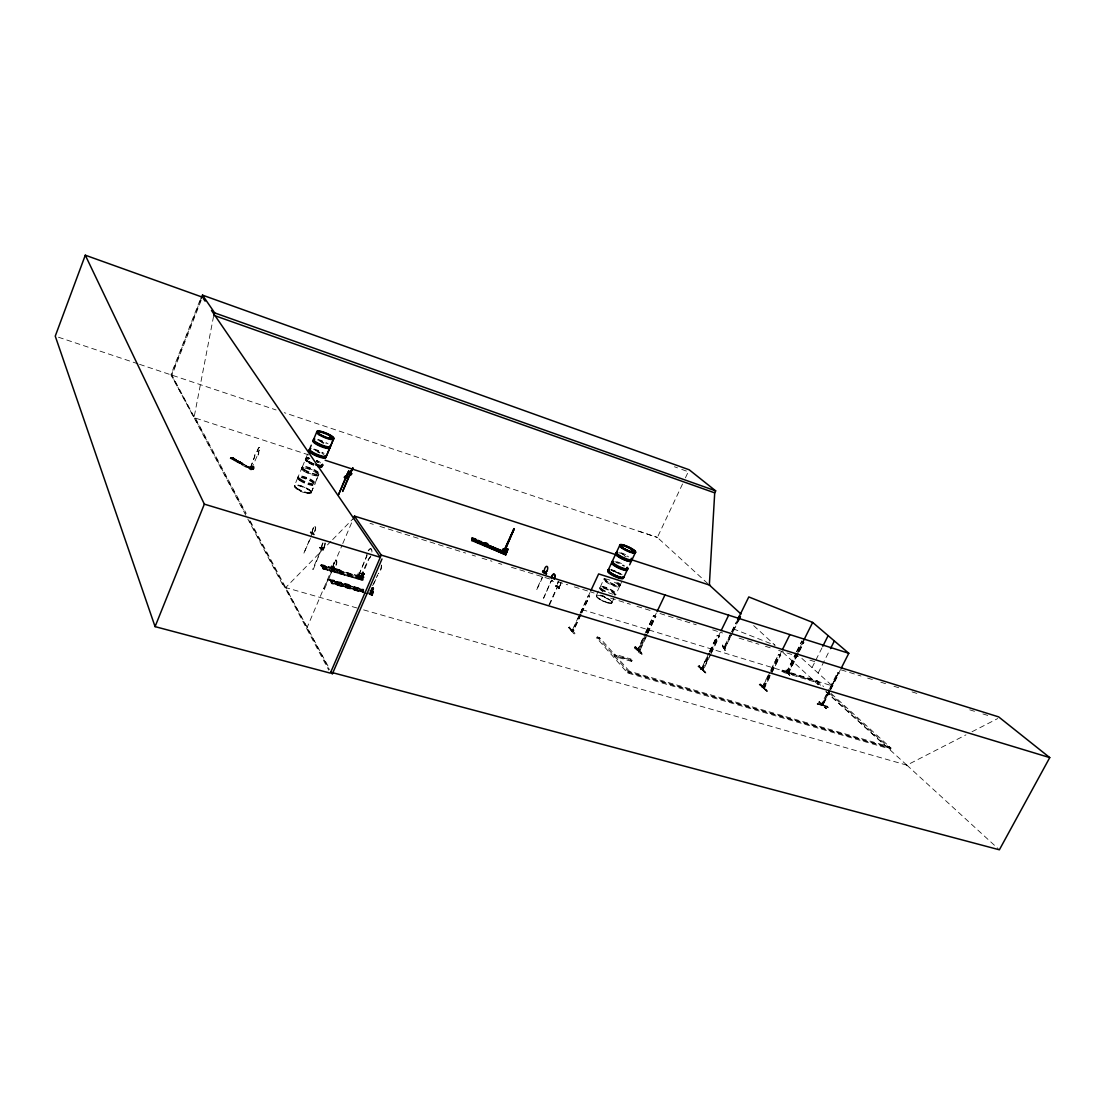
<?xml version="1.0" encoding="UTF-8"?>
<svg xmlns="http://www.w3.org/2000/svg" width="1105" height="1105" viewBox="0 0 1105 1105"><rect width="100%" height="100%" fill="white"/><g stroke="black" fill="none" stroke-linecap="round" stroke-linejoin="round"><path stroke-width="0.75" stroke-dasharray="5 3.75" d="M596.313 595.692L599.891 587.584M358.407 574.724L360.879 578.026L358.849 574.628M372.758 588.399L373.048 589.573M372.067 588.426L372.813 588.192L372.647 589.227M361.805 573.343L361.197 574.144L361.57 572.97M362.744 574.296C360.907 573.937 361.307 572.749 361.625 574.227M297.701 477.622L298.419 476.407M372.454 589.407L372.772 588.164L372.123 589.062M372.868 589.297C374.333 585.236 372.606 596.009 370.935 591.727L372.786 587.446L373.822 588.551M372.786 587.446C373.49 590.816 374.222 587.819 372.979 589.559M363.296 572.777L364.305 573.84L362.136 577.956L361.487 576.99L363.296 572.777L364.028 574.186L363.338 574.697M361.197 573.951L362.081 573.329M363.807 573.992L362.854 574.103M361.957 573.55L363.504 574.006M372.758 589.172L372.565 588.233L372.44 589.145M362.219 573.923C361.155 572.984 361.017 573.909 362.316 573.647M364.305 573.84C362.385 574.227 363.338 573.412 361.957 574.324M304.856 492.277C301.624 493.631 287.701 483.134 298.833 485.413M785.931 670.321L789.854 675.583L786.152 669.851M789.398 675.321L786.097 669.81M635.886 646.881L635.486 647.558L642.046 654.063L636.149 647.654M253.377 466.932L252.299 466.255L251.512 468.161L249.012 468.299L249.62 466.793L251.912 467.954L250.794 469.846L230.172 458.299L233.183 457.539L235.13 459.003M699.396 665.887L705.888 673.028L699.009 666.495L699.341 665.804M705.404 672.696L698.125 666.205L704.935 672.627M705.639 672.172L699.106 665.735L698.125 666.205M373.449 591.7L372.565 593.744L370.7 590.94L373.614 591.962L372.399 595.388L331.279 583.053L331.431 582.197L363.973 591.534M371.418 588.634L370.589 592.625M371.736 594.297L372.164 594.946M322.259 567.873L362.633 579.061L362.661 580.111M320.906 565.18L361.307 577.1L361.224 577.929L321.224 566.271L321.251 564.365L323.226 567.556L322.909 568.895L362.937 580.539L363.048 579.697L322.218 567.749M360.52 576.907L361.97 573.978L357.965 572.804L356.887 575.318L358.987 578.509L359.899 575.746L359.042 577.763L363.062 578.937L363.918 576.921L357.26 575.056L357.965 572.804M320.602 565.18L360.893 576.479L360.934 577.528L320.851 565.649L360.934 577.528M315.063 483.382L315.036 483.866M607.391 602.557C606.051 602.847 591.935 596.755 597.833 594.932A8.578 2.017 25.1 0 0 602.681 600.526A8.578 2.017 25.1 0 0 611.756 601.783A8.578 2.017 25.1 0 0 599.255 595.139L604.974 597.128L600.968 595.581M760.281 684.672L760.723 684.824M766.842 691.026L759.743 684.506M767.284 691.219L760.447 684.036M363.448 589.752L329.331 579.835L363.821 589.324M330.036 580.484L329.746 579.517M363.877 591.866L331.431 582.197M619.629 586.299L615.83 594.725M321.293 566.312L320.906 565.691M322.605 568.426L322.619 567.445M819.482 702.338L819.219 701.578L818.86 702.241L826.333 708.706L818.86 702.241M373.49 588.675L372.855 588.122M363.379 574.448L363.2 573.55M253.169 469.708L253.611 469.335C255.877 467.636 249.965 466.075 252.769 466.517M251.443 467.871L252.493 466.724M252.865 469.086L253.901 466.545L252.948 466.49L253.556 467.194M253.542 466.738L252.907 467.291L253.901 466.545M253.114 467.166L253.156 467.429M372.288 588.482C370.534 587.432 372.965 589.2 372.371 588.827M372.661 588.951C371.515 590.194 372.716 586.534 371.639 588.979M362.164 573.578L361.818 574.089M362.979 573.44L363.172 573.992M252.796 466.642L253.57 466.766M308.723 454.901L194.024 417.649L213.762 315.298M302.425 466.766L298.24 476.573M318.42 475.191L315.105 483.175L318.447 475.205A9.213 2.169 22.5 0 0 308.157 468.271A9.213 2.169 22.5 0 0 304.082 470.578A9.213 2.169 22.5 0 0 318.461 475.164L319.11 473.603M828.059 707.076L817.134 704.009L817.479 703.332L828.308 706.578L828.322 707.435M817.258 703.954L828.336 707.518M324.511 588.993L333.392 568.094L323.848 588.703L324.483 589.02L323.848 588.703M371.584 588.62L371.915 587.901M362.979 574.476L363.006 573.564M297.659 477.982L294.331 486.117M364.664 574.407L361.1 573.661M307.01 461.13L305.339 458.976M305.339 459.072L305.588 459.846M305.491 458.589L306.803 460.578M253.156 466.987L252.161 466.227L253.901 467.277M607.253 602.75L612.004 602.888L610.236 600.236M621.48 582.225L619.725 586.189M363.904 574.213L362.136 577.956M250.393 467.677L254.606 456.489A3.232 1.464 -60.6 0 1 256.816 451.89L258.1 448.74A1.616 0.732 -60.7 0 1 259.523 447.249A1.616 0.732 -60.7 0 1 259.758 448.685L258.639 451.917A3.232 1.464 -60.6 0 1 257.12 456.476L256.968 456.379A3.232 1.464 -60.6 0 0 258.487 451.821L259.758 448.685A1.616 0.732 -60.7 0 0 259.689 447.345L259.882 447.387M250.559 467.76L254.772 456.572A3.232 1.464 -60.6 0 1 256.982 451.973L258.266 448.823A1.616 0.732 -60.7 0 1 259.689 447.345M199.895 300.436L170.902 374.788L194.024 417.649M201.234 298.322L171.358 374.94L247.009 517.499M201.151 300.339L171.966 375.161L245.351 513.259M253.667 469.666L232.202 458.202L253.611 469.708L232.699 458.174L233.183 457.539M232.713 458.81L235.255 458.699M236.65 459.473L233.984 459.887L236.65 459.473C242.672 461.641 231.746 460.854 238.721 460.633M239.343 461.918L241.47 462.47M370.534 556.05A5.484 2.058 -73.2 0 1 368.628 558.868L360.313 577.1L358.918 574.959L366.611 555.926A5.484 2.058 -73.2 0 1 366.819 554.586M367.122 554.682A5.484 2.058 -73.2 0 0 366.915 556.008L358.918 574.959M240.572 461.669L237.92 462.097L240.572 461.669C246.608 463.838 235.696 463.078 242.658 462.843M249.62 466.793L253.542 469.045L249.329 467.981L249.813 466.78M251.912 469.017L252.948 466.49M252.106 469.128L253.142 466.586M252.686 468.976L253.722 466.448M349.553 586.299L346.197 585.028L349.553 586.299L348.476 584.697L346.183 584.725M302.397 466.807L307.701 453.824M307.3 460.909L306.638 460.26L306.817 461.061M311.113 492.678L314.317 484.902M311.154 492.664L314.953 484.087M346.362 584.31L349.733 585.885M310.229 532.279L312.701 533.011L313.986 535.041L311.513 534.295L310.229 532.279L312.881 532.61M314.248 534.433L312.964 532.417C309.234 531.146 315.533 536.118 314.041 534.364M310.477 538.411L303.64 553.757L312.176 533.591M319.607 547.666L322.398 547.804L323.461 550.525L320.933 549.779L319.607 547.666L322.135 548.412L323.461 550.525M313.226 569.586L321.514 548.992L312.591 569.393M323.516 549.848L322.177 547.735L323.641 550.11L321.113 549.365L319.787 547.251M325.34 565.553L327.108 569.255L325.34 565.553L321.251 564.365M328.061 566.354L329.843 570.042L328.061 566.354L332.135 567.542L333.931 571.23L331.251 566.064L332.467 568.702M331.887 566.257L333.917 566.603L335.05 569.462L333.641 567.238L331.072 566.492M306.651 628.579L342.094 545.179M342.771 543.591L353.559 518.204L332.135 540.124M329.773 579.517L334.152 580.208L336.224 583.523L333.945 580.719L329.773 579.517L331.707 583.716L362.689 592.57M335.105 568.757L333.696 566.547L335.229 569.034M335.754 568.592L337.564 572.293L335.754 568.592L339.815 569.779L341.638 573.481L339.815 569.779M337.094 570.139C348.641 573.661 329.11 567.942 340.506 571.423M336.707 581.52L341.072 582.197L342.951 586.037L340.851 582.708L336.707 581.52L338.779 584.835L336.928 581.009M344.746 583.26L346.639 587.087L344.746 583.26L348.876 584.448L350.768 588.288L348.876 584.448M363.655 572.873L361.487 576.99M363.918 576.921L363.006 579.683L360.893 576.479M373.145 587.542L370.935 591.727M371.612 592.75L373.462 588.454M256.968 456.379L252.064 467.581M340.671 571.023L337.26 569.724M370.838 556.133A5.484 2.058 -73.2 0 1 368.946 558.964L361.307 577.1M542.735 577.211L536.477 590.208L542.182 576.962M549.724 578.979L508.424 566.368M543.536 598.15L551.381 580.498L543.632 598.233M551.436 580.871L553.481 581.506M372.606 585.705L377.579 574.89M370.078 591.976L377.882 574.987M556.147 585.774L557.763 586.064L559.268 588.537L555.47 585.982L557.68 586.244M548.95 604.836L557.182 587.114M557.514 586.189L559.434 588.178L555.622 585.622M559.268 588.537L557.763 586.064M549.503 605.084L557.348 587.335M573.937 633.8L568.467 627.502L574.6 634.077L574.932 633.345L569.462 627.046L574.462 633.938M569.462 627.046L568.426 627.571M581.023 614.601L573.136 631.425L571.879 630.845L572.362 629.505L573.757 629.933M581.755 613.054L589.683 595.982L588.343 595.429L571.948 631.024L573.136 631.425M579.89 614.256L572.238 631.135M580.608 612.709L589.987 592.529M572.266 631.162L572.832 629.85L573.951 630.154L571.838 630.789M580.829 614.394L573.163 631.217M581.562 612.833L589.683 595.982M573.951 630.154L573.108 631.397M611.756 602.888L614.615 596.907M831.222 693.539L891.003 748.085L890.464 749.107L627.543 672.959L596.714 638.027L597.225 636.936L599.656 637.654L630.582 672.558L630.043 673.691L597.225 636.936M599.656 637.654L599.145 638.745L596.714 638.027M682.545 483.962L657.365 537.431L708.084 583.868M685.418 477.857L688.305 471.752L679.05 468.423M634.56 647.295L635.582 646.77L641.425 653.083L640.43 653.608C626.162 642.668 641.549 647.281 641.356 653.884L642.033 654.091M630.513 660.155L631.038 659.05L614.228 654.105L613.703 655.21L630.513 660.155L631.659 661.425L632.184 660.32L631.038 659.05M637.82 649.215L637.475 650.569L644.906 633.828M645.624 632.309L653.552 615.623L655.748 616.3L639.615 651.149L640.209 649.892L637.557 648.925M637.171 650.431L637.696 648.98M637.447 650.527L645.113 634.035M645.831 632.516L653.552 615.623M627.543 672.959L628.082 671.826L891.003 748.085M645.997 634.16L637.999 650.458L639.173 649.63M646.715 632.64L654.864 616.176M638.58 650.886L638.621 649.243L640.209 649.892M638.538 650.859L646.204 634.367M646.922 632.847L656.315 613.137M647.088 634.477L639.118 650.817L640.002 649.671M647.82 632.972L655.748 616.3M701.578 668.207L701.233 669.52L708.636 653.152M709.355 651.674L717.297 635.361L719.396 636.01L711.302 653.304M703.692 668.843L701.482 667.945L701.192 669.492M708.858 653.373L701.04 669.423C706.109 671.73 701.799 665.914 702.145 669.796C702.6 668.235 703.526 668.732 701.703 668.235M709.576 651.881L717.297 635.361M701.758 669.478L710.032 652.765M710.791 651.218L718.347 635.693L719.617 636.231M702.089 669.74L709.907 653.69M710.626 652.199L720.377 632.198M703.056 669.865L703.65 668.635M700.708 669.147L702.932 669.823L710.335 654.63M711.081 653.083L719.396 636.01M710.556 654.851L703.25 670.1M725.129 650.279L722.49 644.892L721.496 645.292L725.129 650.279L722.38 644.919M730.985 632.985L723.692 647.986C723.305 646.094 726.841 646.784 724.797 648.428L732.933 632.032M731.731 631.452L736.206 622.295M737.808 619.394L723.955 648.11M738.789 619.67L724.921 648.345M733.679 630.513L738.9 619.822M766.4 690.998L759.245 684.437L766.4 690.998L766.677 690.307M767.989 675.597L761.994 687.393L764.48 688.291M771.014 669.533L778.569 654.34L779.812 654.864M769.729 672.779L762.284 687.655L764.315 688.277L780.586 654.961L763.942 687.932M770.489 671.26L778.569 654.34M763.721 686.537L763.527 688.056L763.762 686.523M763.113 687.738L770.517 672.876M771.262 671.357L779.577 654.657M763.334 687.959L770.738 673.083M771.497 671.564L781.608 651.246M764.273 688.249L764.55 686.73M782.368 670.169L783.597 671.315L818.543 681.965L818.059 682.931L783.1 672.296L781.884 671.149L782.368 670.169L817.286 680.818L823.612 686.592M792.824 674.299L781.912 670.997L793.086 673.843M783.1 672.296L783.597 671.315M789.025 672.489L787.064 671.439C785.821 674.616 786.18 669.547 787.989 671.66M786.498 672.586L795.849 653.083M796.608 651.577L801.885 641.01L802.948 641.439L797.672 652.005M786.346 672.503L795.973 653.248M796.733 651.743L801.885 641.01M787.962 673.125C786.332 672.779 788.031 670.68 788.625 672.379M796.912 653.511L787.326 672.931L788.459 673.622L787.713 672.973M787.368 672.945L797.037 653.677M797.672 652.42L803.073 641.604M797.409 653.787L787.906 673.111M798.155 652.282L803.446 641.715M787.948 671.812L787.948 673.456L803.667 642.115M788.418 673.622L798.749 652.793M799.495 651.287L804.026 642.226M789.578 674.727L789.854 675.583M812.064 667.6L815.117 661.522M815.891 659.989L822.023 647.82M818.142 673.097L829.731 650.141M817.286 680.818L816.802 681.785L781.884 671.149M822.465 703.982L820.96 704.935L829.206 688.94M829.966 687.448L837.507 672.6L838.474 672.89L830.187 689.23M821.305 705.197L829.04 690.376M829.8 688.885L838.46 672.669L830.173 688.995M829.413 690.487L822.382 705.543L821.623 704.935L822.824 703.94M600.236 587.087L604.021 578.73A8.702 1.948 25.1 0 0 610.443 583.923A8.702 1.948 25.1 0 0 619.532 586.382L619.574 586.382A8.702 1.948 25.1 0 0 614.67 581.658M829.427 690.722L822.106 705.377L821.015 704.921M822.244 705.515L829.675 690.943M830.421 689.451L840.518 669.561M830.048 691.053L822.728 705.653L823.239 704.368L822.217 703.761M830.794 689.561L839.096 673.221L838.087 672.558M826.057 707.918L826.333 708.706M887.426 746.137L886.887 747.16L826.153 691.578M249.329 467.981L252.644 467.733L249.923 467.76M310.961 493.203C311.513 488.493 302.383 486.891 298.833 485.44M363.241 574.241L362.081 574.255L361.266 576.23L363.062 578.937M372.095 588.758L372.537 589.103M305.367 459.003L308.295 457.981M792.492 674.119L782.52 670.68M230.627 457.65L251.609 469.459L230.199 458.34M233.058 457.829L230.917 458.092M330.934 541.34L285.698 587.611L329.787 669.34M569.061 627.626L574.6 634.077M305.684 458.52L309.925 458.685M310.988 493.175L304.718 492.54M322.909 568.384L321.03 564.876M322.881 568.909L362.896 580.526M331.044 582.625L363.863 591.797M370.313 591.189L372.123 594.835L371.971 594.131M232.451 458.023L253.321 469.708M363.614 609.877L906.874 765.157L965.95 734.866M971.999 731.759L997.76 718.554M361.376 573.992L362.274 574.42M306.997 460.868L306.762 460.744M698.167 666.177L704.99 672.765M725.529 647.364L724.521 646.964M253.611 469.335L251.125 469.846M725.004 650.127L722.159 645.361M762.588 686.177L765.074 687.089L762.878 686.454M636.963 650.182L639.091 650.79M241.304 462.553L239.454 461.766M306.748 460.495L313.875 464.432A9.102 2.086 22.5 0 1 305.602 459.293A9.102 2.086 22.5 0 1 311.983 459.335M322.522 567.763L362.523 579.324M360.755 576.727L320.864 565.111M762.782 686.233L762.215 687.614L762.989 686.481M786.125 672.282L787.133 672.655M723.609 647.806L725.032 648.511L723.734 647.875M611.024 569.849L620.554 573.951A8.605 1.879 25 0 0 611.051 569.862M356.984 607.985L283.93 587.1L247.81 519.019M369.526 590.788L373.614 591.962M329.331 579.835L363.725 589.642M329.732 580.526L363.863 590.388L329.594 580.318L362.537 590.346M368.476 592.57L372.565 593.744M369.788 593.73L372.509 594.518M363.821 592.335L331.279 583.053L332.053 582.321L329.994 579.006M365.451 592.805L372.426 594.78M369.139 594.393L372.468 595.374M906.874 765.157L825.836 691.702M331.251 566.064L333.821 566.81M333.379 568.26L335.326 568.826M360.064 575.995L364.084 577.169M361.155 573.371L364.719 574.338M358.13 573.053L361.984 574.158M631.659 661.425L614.836 656.481L615.361 655.376L632.184 660.32M335.961 560.304A3.84 1.381 -73.4 0 1 335.354 566.257A3.84 1.381 -73.4 0 1 333.144 565.332A3.84 1.381 -73.4 0 1 335.961 560.304L336.293 560.401A3.84 1.381 -73.4 0 1 335.685 566.354A3.84 1.381 -73.4 0 1 333.461 565.429A3.84 1.381 -73.4 0 1 336.293 560.401M822.023 704.009L823.28 704.41M637.295 650.458L639.477 651.107M323.724 549.903L321.831 549.351L320.505 547.237L321.748 549.558M759.232 684.465L760.185 683.954L767.008 690.39M313.958 534.571L311.679 533.895L310.408 531.864M314.87 526.325A3.66 1.257 -73 0 1 314.262 531.947A3.66 1.257 -73 0 1 312.218 531.173A3.66 1.257 -73 0 1 314.87 526.325L315.187 526.422A3.66 1.257 -73 0 1 314.566 532.044A3.66 1.257 -73 0 1 312.522 531.27A3.66 1.257 -73 0 1 315.187 526.422M555.47 585.982L557.514 586.603M559.517 587.998L557.887 587.708L556.229 585.595M582.059 609.587L832.258 685.846L800.697 657.351M552.072 580.305L552.32 580.374A3.232 1.533 -72.9 0 1 551.975 580.153M653.773 615.83L655.956 616.507M778.79 654.561L780.821 655.182M839.096 673.221L837.507 672.6M370.037 523.328L373.324 524.364M379.913 526.408L465.592 553.053M472.18 555.097L475.482 556.119M482.07 558.177L491.96 561.243M498.548 563.301L501.836 564.324M557.859 581.741L567.735 584.821M574.338 586.865L594.103 593.012M600.692 595.07L603.993 596.092M610.582 598.137L630.347 604.283M636.936 606.341L651.77 610.955M660.003 613.51L696.247 624.781M712.725 629.905L722.615 632.985M739.093 638.11L758.859 644.256M765.447 646.301L772.036 648.359M778.624 650.403L798.404 656.55M809.937 660.141L816.526 662.185M841.236 669.879L861.002 676.025M867.605 678.069L874.193 680.114M880.782 682.172L887.37 684.216M893.959 686.274L900.547 688.318M912.081 691.91L918.669 693.954M969.748 709.838L976.337 711.882M982.925 713.941L989.514 715.985M638.87 531.229L657.365 537.431L284.275 412.69M58.496 337.232L137.918 363.78M139.548 364.332L276.084 409.955M674.423 466.766L677.503 467.871M612.764 570.332L614.712 571.023M637.944 649.243L638.842 649.312M733.209 628.814L774.619 645.14M311.803 533.577L311.113 531.85M313.723 464.791A9.116 2.1 22.5 0 1 305.657 459.942A9.116 2.1 22.5 0 1 309.814 459.031A9.116 2.1 22.5 0 0 305.657 459.915A9.116 2.1 22.5 0 0 313.723 464.777L307.743 461.752M724.797 648.29L725.433 647.682M614.56 571.368L620.375 574.324A8.55 1.879 25 0 0 612.653 570.65M316.362 461.006L318.392 462.028A9.102 2.086 22.5 0 0 316.334 461.047A9.116 2.1 22.5 0 1 320.118 463.009M251.968 466.365L254.219 467.829M230.517 457.94L251.609 469.459M606.949 598.137L608.731 599.2M296.637 488.741A9.089 2.238 22.4 0 0 310.837 493.189A9.089 2.238 22.4 0 0 300.712 486.297A9.089 2.238 22.4 0 0 296.637 488.741L298.281 489.764M608.745 599.186L610.222 600.25M306.306 460.578L307.729 461.78M820.587 685.252L816.526 681.357L816.043 682.31L818.57 684.63M829.192 692.918L890.464 749.107M906.818 765.102L998.105 848.64M753.665 625.61L775.185 645.32M782.782 652.282L818.239 684.741M819.206 701.565L826.112 708.001M760.24 684.561L767.271 691.247M635.113 647.35L641.356 653.884M634.657 647.212L640.527 653.538M357.26 575.056L359.042 577.763M311.127 491.697L311.375 492.471M331.983 566.036L333.296 568.467M195.419 418.104L246.208 513.452M250.241 521.021L329.166 669.216M249.385 520.842L328.765 670.169M616.825 561.685A8.578 1.837 25 0 1 624.574 565.29M611.162 569.683A8.55 1.879 25 0 1 622.101 574.766M616.314 562.611A8.716 1.865 25 0 1 618.289 563.329M622.364 565.221A8.716 1.865 25 0 1 624.187 566.271M614.781 561.672A8.716 1.865 25 0 1 624.408 565.815M618.952 552.735A8.73 1.823 25 0 1 628.579 556.879M620.996 552.762A8.591 1.782 25 0 1 628.759 556.354M624.27 555.829A8.591 1.796 25 0 1 626.245 556.823M622.46 554.406A8.73 1.823 25 0 1 624.518 555.29M605.443 591.189A8.564 1.961 25.1 0 1 601.161 586.354A8.564 1.961 25.1 0 1 612.17 590.263A8.564 1.961 25.1 0 1 614.56 594.421M613.165 594.228A8.564 1.961 25.1 0 1 607.432 592.183M614.394 582.183A8.578 1.934 25.1 0 1 617.612 586.962A8.578 1.934 25.1 0 1 604.863 581.023A8.578 1.934 25.1 0 1 610.388 580.318M616.701 582.266A8.702 1.948 25.1 0 1 616.314 585.65A8.702 1.948 25.1 0 1 604.297 578.91M618.372 582.777A8.578 1.92 25.1 0 1 615.596 584.821A8.578 1.92 25.1 0 1 604.642 578.426M605.153 591.714A8.688 2.003 25.1 0 1 600.83 586.824A8.688 2.003 25.1 0 1 611.99 590.774A8.688 2.003 25.1 0 1 614.408 594.987M602.943 591.631A8.55 1.975 25.1 0 1 604.297 588.495A8.55 1.975 25.1 0 1 615.264 595.471M603.123 591.106A8.688 2.003 25.1 0 1 600.94 587.252A8.688 2.003 25.1 0 1 611.162 590.871A8.688 2.003 25.1 0 1 615.167 595.374M612.474 570.995A8.605 1.892 25 0 1 614.421 571.686M618.441 573.55A8.605 1.892 25 0 1 620.237 574.6M552.472 580.318A3.232 1.533 -72.9 0 1 551.726 580.07M560.995 582.818A3.26 1.561 -73 0 1 559.282 586.769A3.26 1.561 -73 0 1 557.473 585.553A3.26 1.561 -73 0 1 558.881 581.396M560.732 582.736A3.26 1.561 -73 0 1 559.033 586.686A3.26 1.561 -73 0 1 557.224 585.484A3.26 1.561 -73 0 1 558.619 581.313M324.911 543.011A3.729 1.312 -73.2 0 1 323.475 547.845A3.729 1.312 -73.2 0 1 321.624 547.818A3.729 1.312 -73.2 0 1 322.743 542.983M325.215 543.108A3.729 1.312 -73.2 0 1 323.779 547.942A3.729 1.312 -73.2 0 1 321.942 547.914A3.729 1.312 -73.2 0 1 323.061 543.066M381.336 565.125A5.594 2.141 -73.4 0 1 378.283 573.343M381.639 565.207A5.58 2.141 -73.4 0 1 378.601 573.44M368.241 550.704A5.484 2.058 -73.2 0 1 371.584 551.989M368.545 550.801A5.484 2.058 -73.2 0 1 371.487 549.199M371.791 549.903A5.484 2.058 -73.2 0 1 371.888 552.086M321.5 442.456A9.102 1.989 22.6 0 1 323.682 443.395M313.972 449.044A9.102 2.03 22.6 0 1 324.096 453.395M314.11 463.824A9.061 2.072 22.5 0 1 306.099 459.003A9.061 2.072 22.5 0 1 310.229 458.105M316.596 460.398A9.061 2.072 22.5 0 1 320.312 462.443M315.547 450.647A9.241 2.072 22.6 0 1 319.967 452.387M322.011 453.423A9.241 2.072 22.6 0 1 323.751 454.459M317.66 439.956A9.254 2.017 22.6 0 1 326.196 443.354M317.95 439.459A9.116 1.989 22.6 0 1 328.088 443.823M313.682 449.542A9.241 2.072 22.6 0 1 322.204 452.926M313.875 464.404A9.116 2.1 22.5 0 1 305.809 459.556A9.116 2.1 22.5 0 1 309.966 458.644M317.522 452.028A9.089 2.044 22.6 0 1 319.69 452.967M319.525 441.061A9.254 2.017 22.6 0 1 323.945 442.815M314.013 464.072A9.116 2.086 22.5 0 1 305.961 459.21A9.116 2.086 22.5 0 1 310.104 458.313M316.223 461.324A9.116 2.1 22.5 0 1 318.24 462.332A9.116 2.1 22.5 0 0 316.223 461.338M313.516 465.274A9.089 2.086 22.5 0 1 305.477 460.44A9.089 2.086 22.5 0 1 309.621 459.542M629.408 671.232L628.869 672.365L889.014 747.781L889.539 746.759L629.408 671.232M611.466 603.302L611.41 603.289A8.578 2.017 25.1 0 1 597.998 598.067A8.578 2.017 25.1 0 1 602.75 596.562A8.578 2.017 25.1 0 1 611.341 603.275M322.508 568.288L362.937 580.001L322.467 568.219M318.53 461.655L316.513 460.633A9.116 2.086 22.5 0 1 320.257 462.677L318.544 461.641M299.966 480.73A9.075 2.196 22.4 0 0 314.138 485.205A9.075 2.196 22.4 0 0 304.013 478.368A9.075 2.196 22.4 0 0 299.966 480.73M300.104 480.164A9.199 2.224 22.4 0 0 314.483 484.708A9.199 2.224 22.4 0 0 304.207 477.774A9.199 2.224 22.4 0 0 300.104 480.164M296.886 488.203A9.047 2.224 22.4 0 0 311.03 492.637A9.047 2.224 22.4 0 0 300.947 485.772A9.047 2.224 22.4 0 0 296.886 488.203M296.775 488.41A9.089 2.238 22.4 0 0 310.975 492.858A9.089 2.238 22.4 0 0 300.85 485.965A9.089 2.238 22.4 0 0 296.775 488.41M300.629 479.128A9.075 2.182 22.4 0 0 314.801 483.617A9.075 2.182 22.4 0 0 304.676 476.78A9.075 2.182 22.4 0 0 300.629 479.128M303.944 471.158A9.089 2.141 22.5 0 0 318.116 475.675A9.089 2.141 22.5 0 0 307.95 468.865A9.089 2.141 22.5 0 0 303.944 471.158M300.311 479.68A9.199 2.21 22.4 0 0 314.69 484.225A9.199 2.21 22.4 0 0 304.414 477.291A9.199 2.21 22.4 0 0 300.311 479.68M304.289 470.095A9.213 2.169 22.5 0 0 318.668 474.68A9.213 2.169 22.5 0 0 308.364 467.788A9.213 2.169 22.5 0 0 304.289 470.095M304.607 469.542A9.089 2.127 22.5 0 0 318.793 474.073A9.089 2.127 22.5 0 0 308.613 467.277A9.089 2.127 22.5 0 0 304.607 469.542"/><path stroke-width="1.5" d="M487.968 544.364L487.733 546.519L487.968 544.364C484.101 539.447 483.935 547.804 484.543 542.928M481.476 541.643L481.214 543.784L481.476 541.643L477.857 540.621M478.037 540.193L477.761 542.334L481.407 543.356M475.744 539.24L475.454 541.367L475.744 539.24L472.291 537.79L471.821 539.13M201.234 298.322L202.491 295.132L689.216 469.791L715.667 490.855L714.714 492.858L709.341 585.028L740.999 614.021M472.291 537.79L471.766 540.525L505.786 554.793L506.919 551.92L503.466 550.483L502.72 552.168C500.496 544.42 514.018 553.274 503.466 549.005M507.319 550.152C509.654 544.226 503.148 560.442 507.43 548.936M507.209 549.42L506.891 550.387L505.786 548.757M506.739 550.138L506.891 550.442M507.706 550.18L507.319 550.401M505.427 549.641L505.8 548.771M505.731 553.011L505.772 554.586L472.015 539.585L502.913 552.541M505.855 552.997L507.444 549.475M505.759 554.821L471.918 539.793M505.897 554.047L505.786 554.158M471.752 540.566L472.015 539.585M505.952 552.403L505.952 552.749M503.977 550.649L514.018 528.591L504.239 551.934L514.267 528.701L504.17 550.704M202.395 297.162L85.292 255.2L55.25 336.141L155.073 626.632L330.34 673.138L381.253 555.097L354.456 516.104L353.559 518.204M505.455 548.95L505.372 549.102M202.491 295.132L214.702 312.908L213.762 315.298L714.714 492.858M155.073 626.632L204.342 504.142L85.292 255.2M311.265 445.204L309.593 449.21A9.241 2.072 22.6 0 0 317.66 455.288A9.241 2.072 22.6 0 0 326.113 455.813M313.585 439.569L316.79 431.82M326.486 455.882L329.815 447.898L326.5 455.895A9.116 2.044 22.6 0 1 315.712 453.768A9.116 2.044 22.6 0 1 310.809 448.589M333.517 439.03L330.492 446.282L333.738 438.561M346.058 476.227L345.064 477.194L346.058 476.227L347.674 476.946L346.528 478.272L344.387 477.305L345.451 476.158L347.592 477.125M344.387 477.305L345.451 476.158M345.699 477.263L338.475 494.805L346.169 477.512M346.528 478.272L345.147 477.015M350.547 475.04L349.166 473.796L350.064 473.023L351.652 473.741L350.547 475.04L348.572 473.727L349.47 472.954L351.583 473.921M347.412 477.042L346.5 477.843M349.47 472.954L348.42 474.086M350.202 474.294L342.633 491.435L349.719 474.045M350.52 474.611L351.404 473.838M381.985 558.978L332.315 674.022L331.417 672.365M503.466 548.867L502.526 552.721L503.466 550.483M507.734 549.075L505.841 552.472M543.342 571.119C548.094 575.885 540.58 569.683 544.862 571.589L546.298 573.978L542.596 571.492L544.779 571.768M544.862 571.589L546.298 573.578M544.282 573.357L542.762 571.133M590.705 590.982L598.634 573.923L848.792 653.29L841.278 668.083M608.247 570L611.604 562.832M612.294 561.326L615.761 553.854M616.466 552.362L619.822 545.138M623.828 577.238L627.184 570.07M629.629 564.835L631.369 561.105M632.074 559.6L635.472 552.39M657.033 611.631L664.961 594.973M721.123 630.651L728.665 615.181M737.698 619.242L739.19 616.189L740.391 616.77L738.9 619.822M737.657 619.712L748.789 596.935L812.672 622.419L848.792 653.29M738.789 619.67L740.391 616.77M782.368 649.726L789.895 634.601M803.667 640.417L812.672 622.419M822.783 646.301L828.142 635.651M830.504 648.607L834.358 640.955M354.456 516.104L998.644 716.883L1049.75 757.602L999.376 849.8L330.74 672.185M471.863 538.605L502.872 551.119M471.78 540.331L472.18 539.489L475.633 540.939M331.403 437.994L332.522 438.229L331.597 438.05M330.796 437.732L330.381 437.152L331.611 437.704M347.674 476.946L346.68 477.913L344.525 476.946M351.652 473.741L350.686 474.694L348.572 473.727M633.206 550.497L633.676 551.215L632.35 551.05M633.842 551.16L633.179 551.174M633.938 551.257L633.068 551.271M632.502 551.036L631.563 550.47L633.524 550.691M633.952 551.436L631.549 550.387L633.027 551.188M622.156 547.61L621.314 547.251M621.065 546.823L621.701 547.279A8.633 1.754 25 0 0 635.057 552.68A8.633 1.754 25 0 0 626.245 546.243A8.633 1.754 25 0 0 621.659 547.348L621.065 546.947M330.215 436.986L331.196 438.022M318.958 433.63L318.019 432.746L318.599 433.699M318.599 433.533L318.42 433.643M631.756 550.249L632.461 550.193M622.046 547.389L621.341 546.657L622.018 546.878M621.977 546.989L621.411 546.616M621.203 547.099L621.784 546.934M621.977 547.431L621.645 547.403A8.633 1.754 25 0 1 626.245 546.257A8.633 1.754 25 0 1 635.057 552.693A8.633 1.754 25 0 1 621.645 547.362L621.949 547.597M487.208 545.193L484.888 543.84L502.775 551.713L481.117 542.403M317.922 433.229L318.185 433.105M330.298 437.11L331.887 437.539M632.391 550.152L633.234 550.483M330.934 436.889L332.481 438.119M332.356 437.994L332.191 437.925M204.342 504.142L380.3 557.307L211.483 310.464M381.253 555.097L1049.75 757.602M542.596 571.492L544.613 572.114M545.027 572.984L546.547 573.454M544.447 572.998L546.464 573.619L544.682 571.534M325.132 460.233L615.761 554.627M632.171 559.959L710.391 585.374M214.702 312.908L715.667 490.855M331.583 437.967L330.989 437.829M503.466 550.621L506.919 552.058M502.706 550.691L506.145 552.127L506.159 553.605L487.236 545.594M473.52 539.06L502.872 551.45M473.423 539.185L478.12 541.34M473.382 539.447L478.12 541.367M481.089 542.679L484.28 543.95M474.901 540.428L477.995 541.726M481.076 543.011L484.17 544.309M484.473 544.654L487.927 546.091M471.821 539.917L506.007 554.171M345.299 476.504L347.44 477.471M203.306 298.488L205.116 301.154M627.101 569.503A8.605 1.851 25 0 1 617.654 567.666A8.605 1.851 25 0 1 613.013 562.473M626.825 568.246A8.716 1.865 25 0 1 624.159 569.614A8.716 1.865 25 0 1 613.979 564.89A8.716 1.865 25 0 1 613.165 561.893M623.648 577.639A8.605 1.892 25 0 1 613.123 574.766A8.605 1.892 25 0 1 609.477 570.014M631.646 560.069A8.73 1.823 25 0 1 624.145 559.116A8.73 1.823 25 0 1 615.899 553.287M616.369 552.983A8.73 1.823 25 0 1 617.336 552.956M627.184 567.224A8.605 1.837 25 0 1 620.388 567.1A8.605 1.837 25 0 1 612.75 561.009M627.032 567.777A8.716 1.865 25 0 1 620.154 567.652A8.716 1.865 25 0 1 612.405 561.478M631.231 558.84A8.73 1.823 25 0 1 628.593 560.152A8.73 1.823 25 0 1 618.399 555.428A8.73 1.823 25 0 1 617.543 552.486M631.369 558.287A8.605 1.796 25 0 1 624.601 558.094A8.605 1.796 25 0 1 616.922 552.058M622.585 577.003A8.564 1.879 25 0 1 615.789 576.948A8.564 1.879 25 0 1 608.192 570.815M623.427 577.363A8.605 1.892 25 0 1 613.966 575.567A8.605 1.892 25 0 1 609.338 570.304M551.547 578.426A3.232 1.533 -72.9 0 1 554.254 574.227A3.232 1.533 -72.9 0 1 554.061 579.255M551.298 578.343A3.232 1.533 -72.9 0 1 553.798 574.103A3.232 1.533 -72.9 0 1 554.185 578.481M325.561 456.835A9.116 2.044 22.6 0 1 316.127 455.868A9.116 2.044 22.6 0 1 310.146 450.205M325.091 455.44A9.241 2.072 22.6 0 1 323.005 457.456A9.241 2.072 22.6 0 1 311.969 453.091A9.241 2.072 22.6 0 1 310.284 449.583M322.232 464.846A9.116 2.1 22.5 0 1 316.085 465.191M322.439 464.293A9.089 2.086 22.5 0 1 316.306 464.639M322.384 464.514A9.116 2.086 22.5 0 1 316.223 464.86M329.912 446.724A9.254 2.017 22.6 0 1 320.353 445.66A9.254 2.017 22.6 0 1 314.262 439.983M329.566 447.235A9.13 1.989 22.6 0 1 321.251 446.655A9.13 1.989 22.6 0 1 313.24 440.757M330.119 446.227A9.254 2.017 22.6 0 1 320.561 445.163A9.254 2.017 22.6 0 1 314.469 439.486M330.243 445.633A9.13 1.989 22.6 0 1 320.823 444.583A9.13 1.989 22.6 0 1 314.801 438.975M321.845 465.716A9.089 2.086 22.5 0 1 317.77 466.642M322.08 465.233A9.116 2.1 22.5 0 1 317.991 466.172A9.116 2.1 22.5 0 0 322.08 465.219M322.177 464.943A9.102 2.086 22.5 0 1 318.102 465.868M346.1 476.421L348.683 471.2L346.1 476.421M346.362 476.545L348.945 471.324L346.362 476.545M350.119 473.216L352.661 468.05L350.119 473.216M350.382 473.341L352.813 468.202L350.382 473.341M487.775 544.751L484.985 543.591L487.775 544.751M621.784 547.072A8.633 1.754 25 0 0 635.195 552.403A8.633 1.754 25 0 0 626.383 545.953A8.633 1.754 25 0 0 621.784 547.072M614.283 574.876A8.605 1.879 25 0 0 623.745 576.672A8.605 1.879 25 0 1 614.283 574.904A8.605 1.879 25 0 1 609.656 569.641A8.605 1.879 25 0 0 614.283 574.876M621.466 547.818A8.605 1.754 25 0 0 634.809 553.135A8.605 1.754 25 0 0 626.038 546.713A8.605 1.754 25 0 0 621.466 547.818M622.875 559.144A8.591 1.796 25 0 0 631.273 560.539A8.605 1.796 25 0 1 622.875 559.158A8.605 1.796 25 0 1 616.217 553.564A8.591 1.796 25 0 0 622.875 559.144M546.782 571.313A3.191 1.492 -72.8 0 0 546.975 566.354A3.191 1.492 -72.8 0 0 544.309 570.525A3.191 1.492 -72.8 0 0 546.782 571.313M319.359 433.961A9.158 1.948 22.6 0 0 333.572 438.657A9.158 1.948 22.6 0 0 323.254 432A9.158 1.948 22.6 0 0 319.359 433.961M319.041 434.762A9.116 1.948 22.6 0 0 333.213 439.445A9.116 1.948 22.6 0 0 322.936 432.801A9.116 1.948 22.6 0 0 319.041 434.762M319.235 434.251A9.158 1.948 22.6 0 0 333.461 438.947A9.158 1.948 22.6 0 0 323.143 432.276A9.158 1.948 22.6 0 0 319.235 434.251"/></g></svg>
